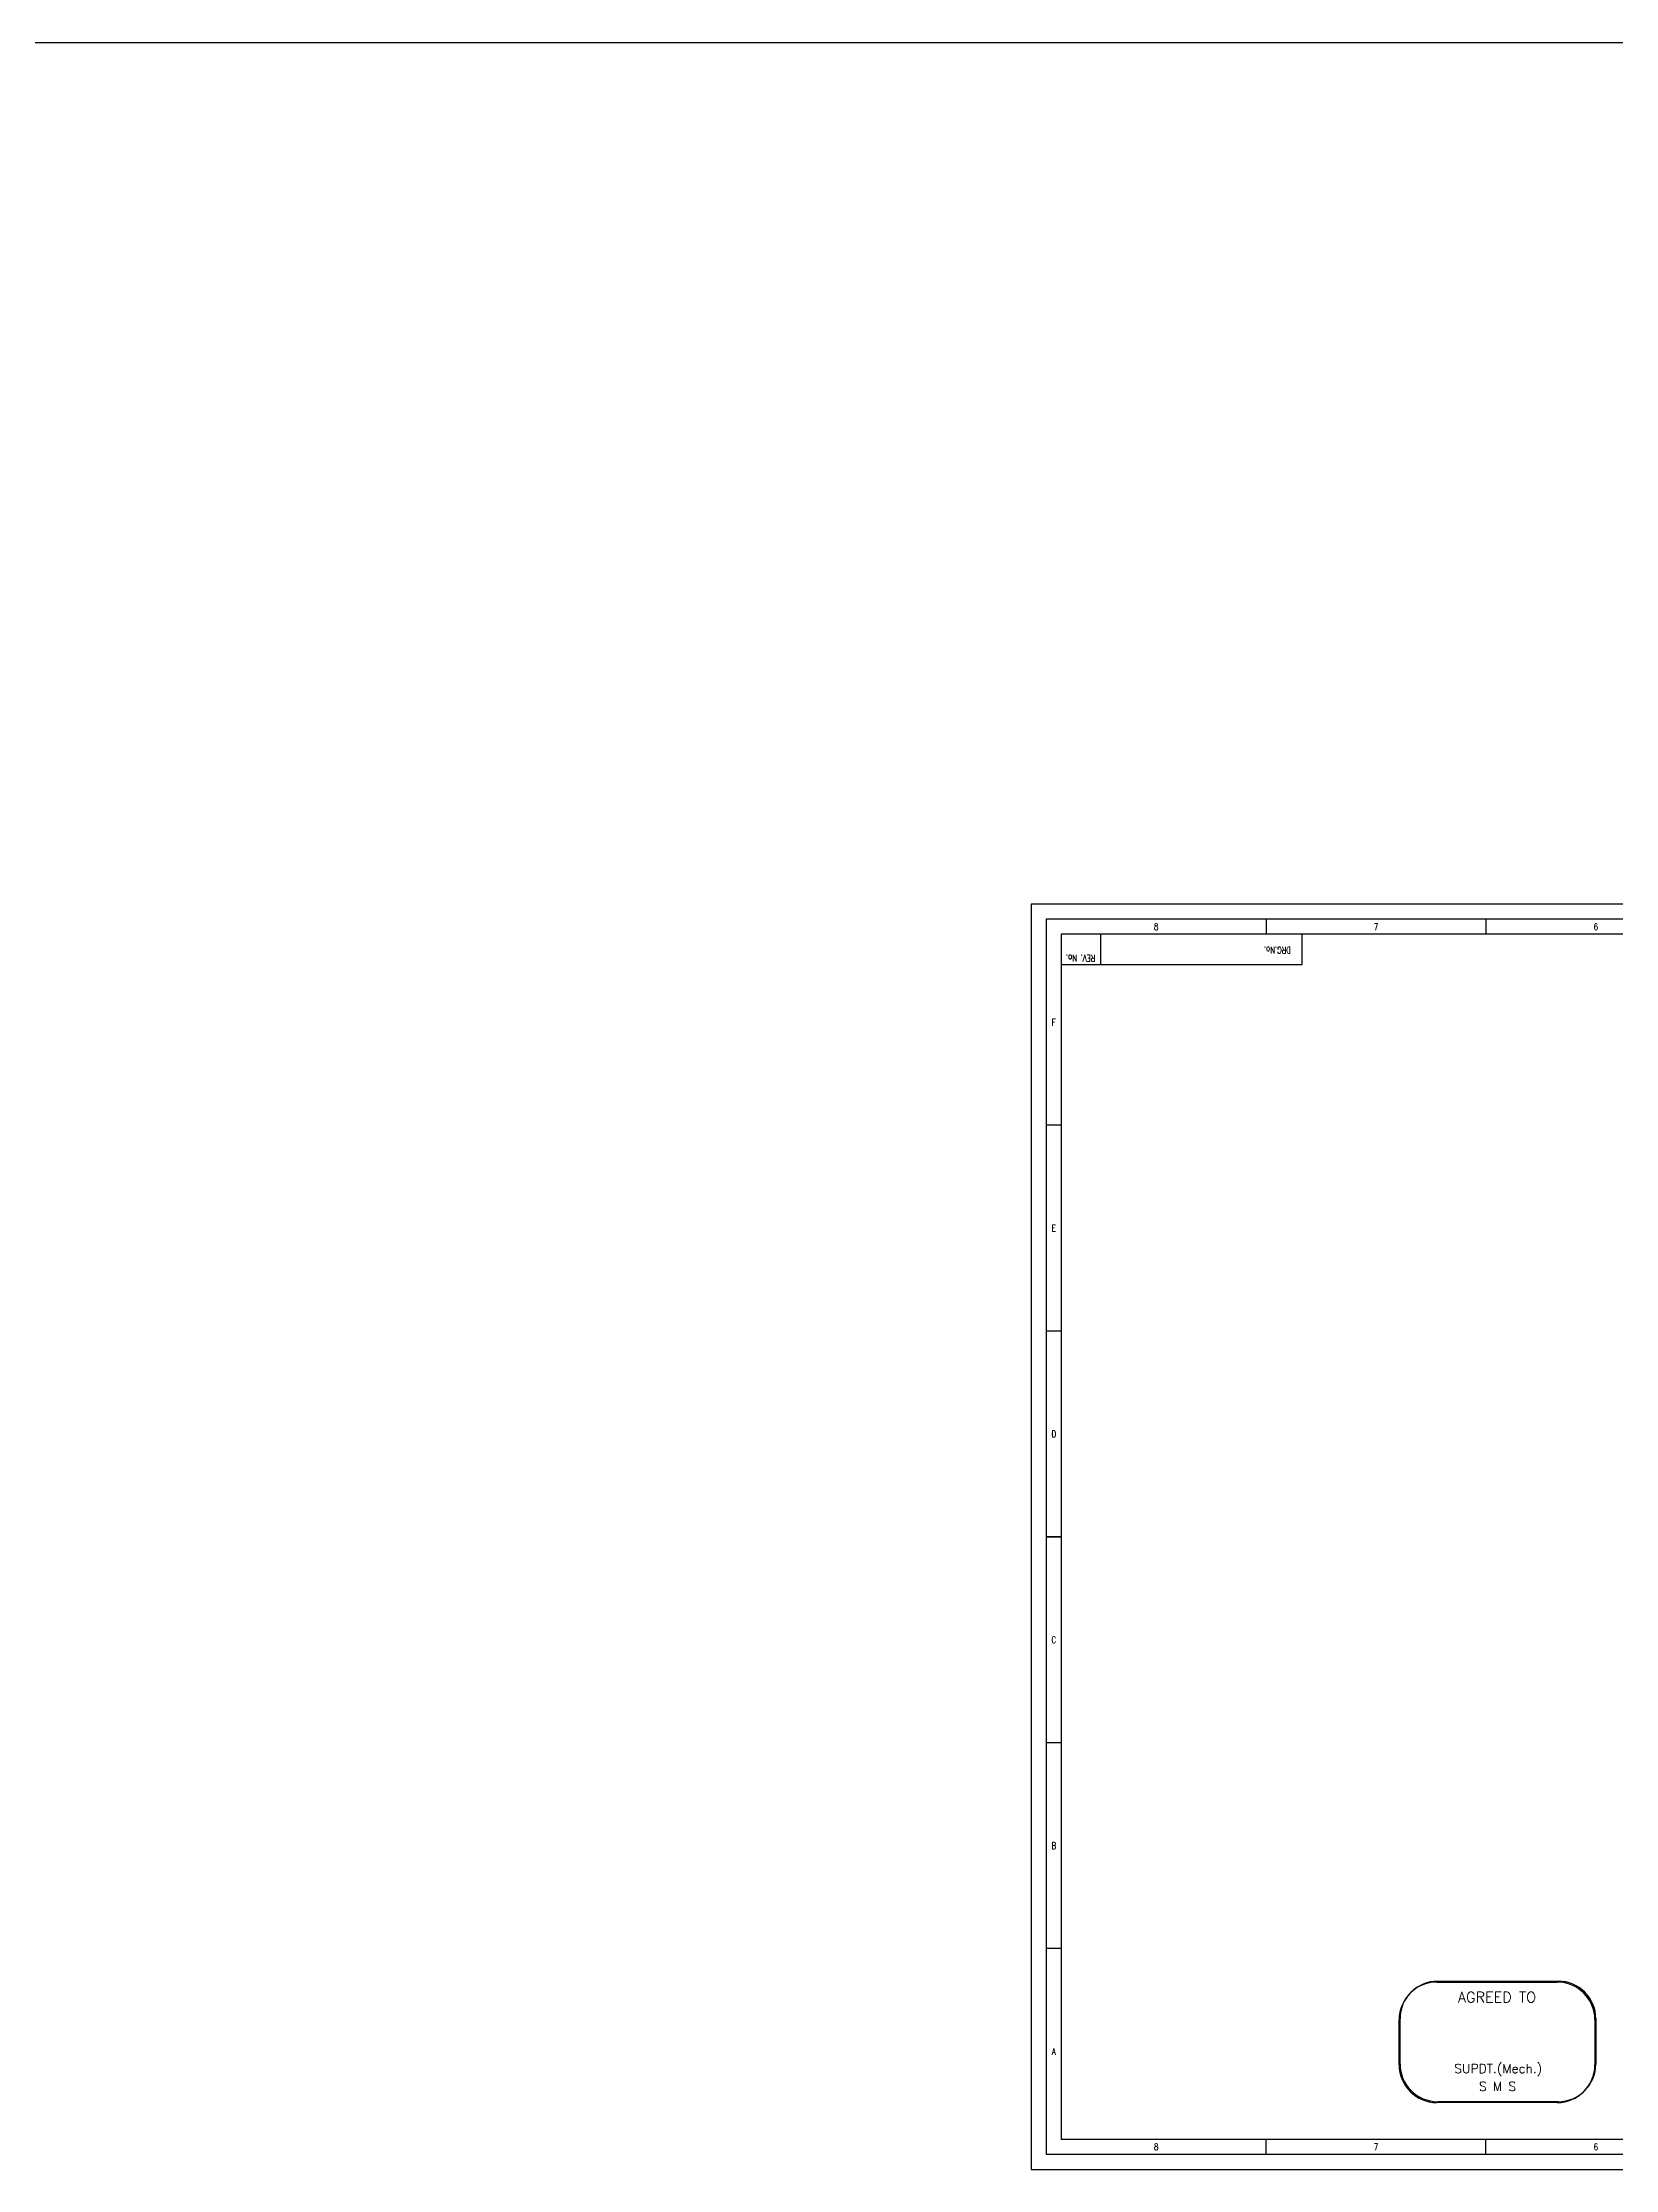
# Model space of a CAD drawing. Extents: x -2528 to 6089, y -2362 to 1067.
# Drawn here: x 1274 to 1796, y -1961 to -1255 of the extents above; entities that cross this region are included whole.
import ezdxf
from ezdxf.enums import TextEntityAlignment as Align

# ---------------------------------------------------------------- set-up
doc = ezdxf.new("R2010")
doc.units = 0
doc.header["$LTSCALE"] = 16
doc.header["$MEASUREMENT"] = 0
doc.layers.get('0').update_dxf_attribs({"linetype": 'CONTINUOUS'})
doc.layers.add('DIM', color=2, linetype='CONTINUOUS')
doc.styles.add('ROMANS', font='ROMANS.shx', dxfattribs={"width": 0.75, "height": 2.5})
doc.styles.add('ROMANT', font='ROMANT.shx', dxfattribs={"width": 0.75, "height": 2.75})

msp = doc.modelspace()

# ---------------------------------------------------------------- linework, layer by layer
at = {"color": 0}
msp.add_line((-1540.0155704, -1254.5049218), (4497.5593251, -1254.5049218), dxfattribs=at)
for p, q in [((2191.0289786, -1545.528873), (1607.0289786, -1545.528873)), ((1607.0289786, -1545.528873), (1607.0289786, -1955.528873)), ((2186.0289786, -1550.528873), (1612.0289786, -1550.528873)), ((1612.0289786, -1550.528873), (1612.0289786, -1950.528873)), ((1736.7001052, -1898.328873), (1776.7001052, -1898.328873)), ((1737.0001052, -1898.028873), (1777.0001052, -1898.028873)), ((1724.2001052, -1925.828873), (1724.2001052, -1910.828873)), ((1724.5001052, -1925.528873), (1724.5001052, -1910.528873)), ((1789.2001052, -1910.828873), (1789.2001052, -1925.828873)), ((1789.5001052, -1910.528873), (1789.5001052, -1925.528873)), ((1776.7001052, -1938.328873), (1736.7001052, -1938.328873)), ((1777.0001052, -1938.028873), (1737.0001052, -1938.028873)), ((2191.0289786, -1955.528873), (1607.0289786, -1955.528873)), ((2186.0289786, -1950.528873), (1612.0289786, -1950.528873))]:
    msp.add_line(p, q)
at = {"color": 2}
for p, q in [((1680.0289786, -1545.528873), (1680.0289786, -1550.528873)), ((1753.0289786, -1545.528873), (1753.0289786, -1550.528873)), ((1612.0289786, -1613.888873), (1607.0289786, -1613.888873)), ((1612.0289786, -1682.208873), (1607.0289786, -1682.208873)), ((1612.0289786, -1750.538873), (1607.0289786, -1750.538873)), ((1612.0289786, -1818.868873), (1607.0289786, -1818.868873)), ((1612.0289786, -1818.868873), (1607.0289786, -1818.868873)), ((1612.0289786, -1887.198873), (1607.0289786, -1887.198873)), ((1680.0289786, -1955.528873), (1680.0289786, -1950.528873)), ((1753.0289786, -1955.528873), (1753.0289786, -1950.528873))]:
    msp.add_line(p, q, dxfattribs=at)
at = {"color": 7}
for p, q in [((1624.9992096, -1550.528873), (1624.9992096, -1560.528873)), ((1692.0289786, -1560.528873), (1692.0289786, -1550.528873)), ((1612.0289786, -1560.528873), (1692.0289786, -1560.528873))]:
    msp.add_line(p, q, dxfattribs=at)
for centre, start, end in [((1736.7001052, -1910.828873), 90, 180), ((1737.0001052, -1910.528873), 90, 180), ((1776.7001052, -1910.828873), 0, 90), ((1777.0001052, -1910.528873), 0, 90), ((1736.7001052, -1925.828873), 180, 270), ((1737.0001052, -1925.528873), 180, 270), ((1776.7001052, -1925.828873), 270, 0), ((1777.0001052, -1925.528873), 270, 0)]:
    msp.add_arc(centre, 12.5, start, end)
at = {"layer": 'DIM', "color": 2}
for p, q in [((2196.0289786, -1540.528873), (1602.0289786, -1540.528873)), ((1602.0289786, -1540.528873), (1602.0289786, -1960.528873)), ((1607.0289786, -1750.528873), (1612.0289786, -1750.528873)), ((1602.0289786, -1960.528873), (2196.0289786, -1960.528873))]:
    msp.add_line(p, q, dxfattribs=at)

# ---------------------------------------------------------------- texts
at = {"color": 2, "style": 'ROMANS', "width": 0.75}
for s, p in [('8', (1643.5289786, -1548.028873)), ('7', (1716.5289786, -1548.028873)), ('6', (1789.5289786, -1548.028873)), ('F', (1609.5289786, -1579.733873)), ('E', (1609.5289786, -1648.053873)), ('C', (1609.5289786, -1716.373873)), ('D', (1609.5289786, -1716.373873)), ('C', (1609.5289786, -1784.703873)), ('B', (1609.5289786, -1853.033873)), ('A', (1609.5289786, -1921.363873)), ('8', (1643.5289786, -1953.028873)), ('7', (1716.5289786, -1953.028873)), ('6', (1789.5289786, -1953.028873))]:
    msp.add_text(s, height=2.25, dxfattribs=at).set_placement(p, align=Align.MIDDLE)
at = {"style": 'ROMANT'}
for s, p in [('SUPDT.(Mech.)', (1757.0981882, -1927.2450101)), ('S M S', (1756.8722563, -1932.9317358))]:
    msp.add_text(s, height=3, dxfattribs=at).set_placement(p, align=Align.MIDDLE)
at = {"layer": 'DIM', "color": 2, "style": 'ROMANS', "width": 0.75}
for s, p in [('REV. No.', (1618.4585903, -1558.4159937)), ('DRG.No.', (1683.7654315, -1555.7708532))]:
    msp.add_text(s, height=2.25, rotation=180, dxfattribs=at).set_placement(p, align=Align.MIDDLE)
at = {"layer": 'DIM', "color": 7, "style": 'ROMANT'}
msp.add_text('AGREED TO', height=3.5, dxfattribs=at).set_placement((1756.7001052, -1903.3498666), align=Align.MIDDLE)

doc.saveas('drawing.dxf')
